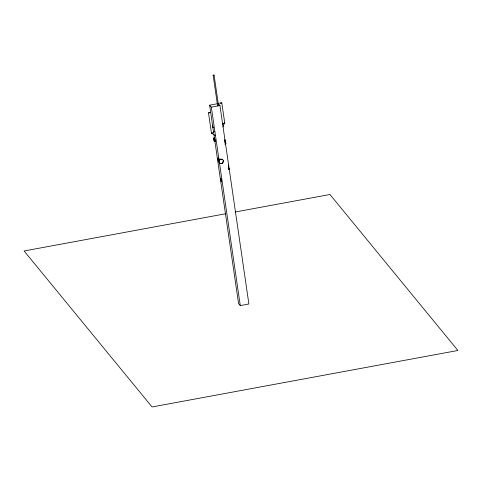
<?xml version="1.0" encoding="UTF-8"?>
<svg xmlns="http://www.w3.org/2000/svg" width="482" height="482" viewBox="0 0 482 482"><rect width="100%" height="100%" fill="white"/><g stroke="black" fill="none" stroke-linecap="round" stroke-linejoin="round"><path stroke-width="0.72" d="M214.713 141.093C215.996 142.57 214.08 135.37 213.725 138.985C214.592 144.178 215.099 140.075 213.791 138.009M225.329 143.576C226.365 145.118 225.594 140.184 224.841 139.593M229.083 169.459L228.251 165.019M219.081 162.115C217.364 161.548 217.894 153.119 219.081 161.735M212.887 127.399C213.9 128.995 212.038 126.332 212.863 125.657M218.756 161.072C219.479 157.222 225.251 159.524 223.003 162.675C222.256 164.199 219.611 163.573 219.358 162.88C218.611 162.44 218.936 160.452 218.762 161.669M218.888 161.223L220.262 159.337L222.413 159.355M222.582 163.121L223.274 160.404M222.955 126.989L224.353 123.109L224.775 123.272L222.871 123.567L223.389 123.223M213.134 75.264L214.086 75.12L218.503 105.401L218.117 105.564L217.551 105.546L213.128 75.234L214.086 75.12M208.495 112.848L210.411 112.619L208.495 112.848L211.478 133.285L213.381 132.99L212.731 132.833M217.551 105.546L218.503 105.401M221.804 102.901L219.882 103.13L221.804 102.901L224.775 123.272M211.465 133.219L211.791 133.008M222.576 124.356L224.353 123.109M213.074 132.556L214.852 131.309M219.792 163.278L222.069 163.446M213.64 132.743L209.622 105.184L217.521 103.708M209.622 105.184L211.327 107.155L219.943 105.54L248.887 303.979L240.277 305.588L238.572 303.624L213.857 134.231M213.731 138.087L214.4 137.954M213.978 138.226L214.502 138.123M214.092 138.503L214.617 138.406M214.207 138.87L214.731 138.774M213.779 139.431L214.845 139.214M213.857 139.913L214.942 139.684M213.96 140.383L215.026 140.166M214.55 140.714L215.08 140.611M214.183 141.19L215.105 141.003M214.297 141.473L215.105 141.31M214.4 141.642L215.068 141.509M224.558 140.334L225.215 140.214M224.702 140.798L225.359 140.678M225.498 141.22L224.841 141.346L225.13 143.1L225.793 142.973M224.961 141.937L225.624 141.816M225.064 142.533L225.721 142.413M225.166 143.588L225.823 143.461M225.166 143.967L225.823 143.847M225.046 144.317L225.781 144.094M218.617 158.946L219.274 158.825M228.438 168.459L229.095 168.338M228.468 168.947L229.131 168.827M228.468 169.333L229.125 169.206M225.528 213.779L24.1 250.977L152.059 406.959L457.9 350.48L329.941 194.499L235.156 212.002M211.887 133.381L215.49 135.707M218.238 103.576L219.943 105.54M212.719 126.236L213.02 127.549M211.327 107.155L219.081 160.295M219.406 162.53L240.277 305.588M220.762 178.605C221.521 185.715 222.298 179.515 220.762 178.605"/></g></svg>
